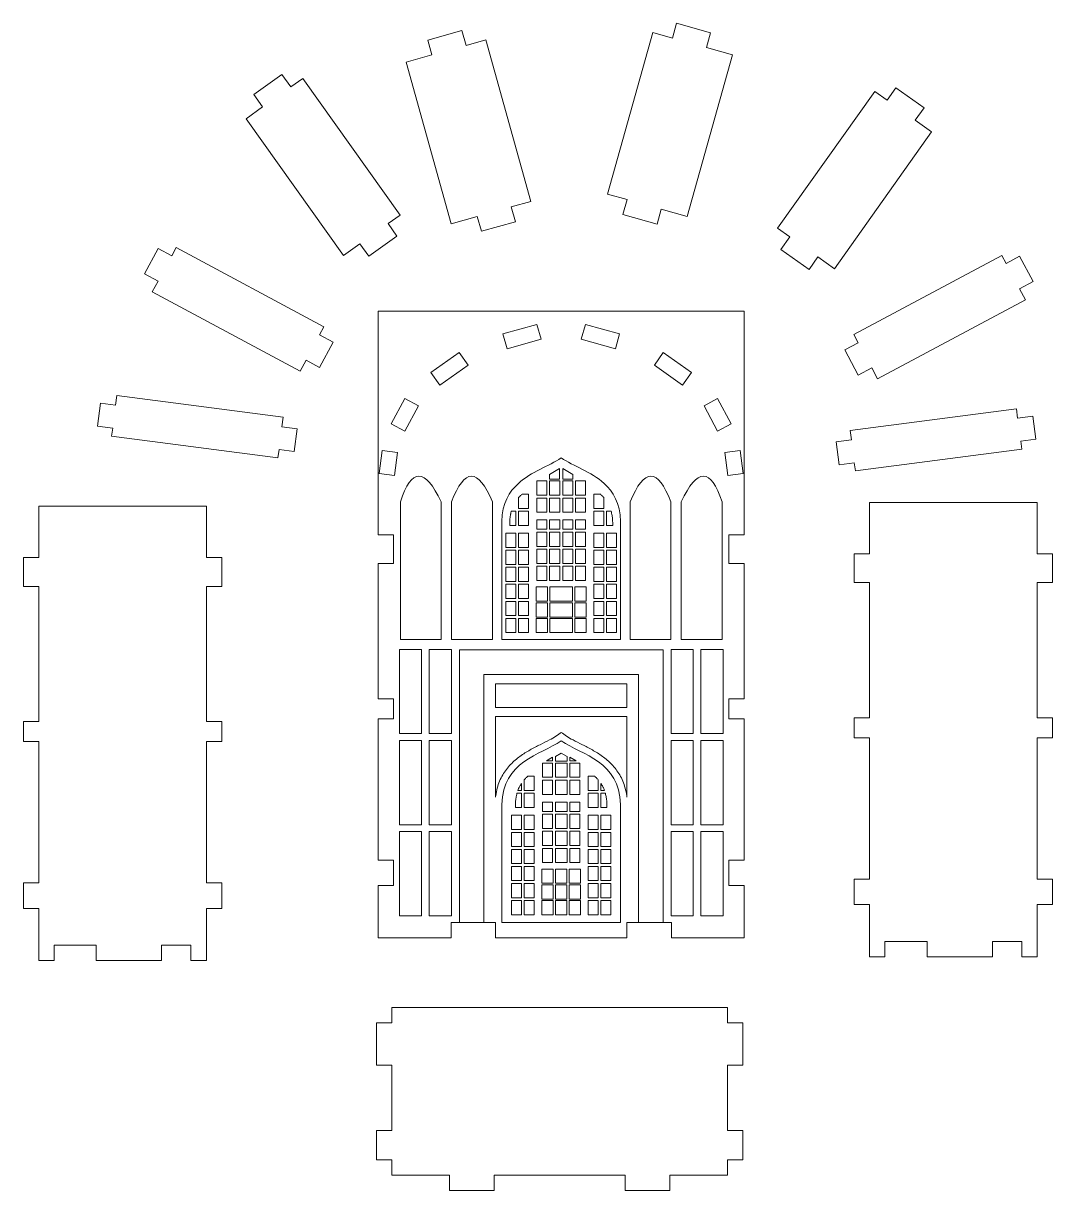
# Model space of a CAD drawing. Header units: millimetres. Extents: x -566 to 8079, y -1523 to 3979.
# Drawn here: x 2536.5 to 2737.7, y 1462.3 to 1690.6 of the extents above; entities that cross this region are included whole.
import ezdxf
from ezdxf.lldxf.tags import DXFTag

# ---------------------------------------------------------------- set-up
doc = ezdxf.new("R2010")
doc.units = ezdxf.units.MM
tags = doc.linetypes.add('CENTER', pattern=[10.16, 6.35, -1.27, 1.27, -1.27]).pattern_tags.tags
tags[10:11] = [DXFTag(74, 4), DXFTag(75, 0), DXFTag(340, '0'), DXFTag(46, 1.0), DXFTag(50, 0.0), DXFTag(44, 0.0), DXFTag(45, 0.0)]
tags[8:9] = [DXFTag(74, 4), DXFTag(75, 0), DXFTag(340, '0'), DXFTag(46, 1.0), DXFTag(50, 0.0), DXFTag(44, 0.0), DXFTag(45, 0.0)]
tags[6:7] = [DXFTag(74, 4), DXFTag(75, 0), DXFTag(340, '0'), DXFTag(46, 1.0), DXFTag(50, 0.0), DXFTag(44, 0.0), DXFTag(45, 0.0)]
tags[4:5] = [DXFTag(74, 4), DXFTag(75, 0), DXFTag(340, '0'), DXFTag(46, 1.0), DXFTag(50, 0.0), DXFTag(44, 0.0), DXFTag(45, 0.0)]

# ---------------------------------------------------------------- blocks, each defined once
blk = doc.blocks.new('DWG5')
at = {"color": 7, "linetype": 'Continuous', "lineweight": 15}
for p, q in [((1093.71, 392.16), (1094.52, 395.05)), ((1094.52, 395.05), (1101.19, 393.18)), ((1045.88, 391.76), (1052.56, 393.63)), ((1053.37, 390.74), (1052.56, 393.63)), ((1081.03, 361.64), (1089.87, 393.23)), ((1093.71, 392.16), (1089.87, 393.23)), ((1100.38, 390.29), (1101.19, 393.18)), ((1046.69, 388.87), (1045.88, 391.76)), ((1057.2, 391.81), (1053.37, 390.74)), ((1066.05, 360.22), (1057.2, 391.81)), ((1105.45, 388.87), (1100.38, 390.29)), ((1046.69, 388.87), (1041.62, 387.45)), ((1096.61, 357.28), (1105.45, 388.87)), ((1050.47, 355.86), (1041.62, 387.45)), ((1011.83, 381.13), (1017.35, 385.05)), ((1019.09, 382.61), (1017.35, 385.05)), ((1021.46, 384.29), (1019.09, 382.61)), ((1040.48, 357.57), (1021.46, 384.29)), ((1114.29, 354.97), (1133.31, 381.7)), ((1135.68, 380.01), (1133.31, 381.7)), ((1135.68, 380.01), (1137.42, 382.45)), ((1137.42, 382.45), (1142.93, 378.53)), ((1013.57, 378.69), (1011.83, 381.13)), ((1013.57, 378.69), (1010.35, 376.39)), ((1141.19, 376.09), (1142.93, 378.53)), ((1029.37, 349.67), (1010.35, 376.39)), ((1144.41, 373.8), (1141.19, 376.09)), ((1125.39, 347.07), (1144.41, 373.8)), ((1084.86, 360.57), (1081.03, 361.64)), ((1066.05, 360.22), (1062.21, 359.15)), ((1062.21, 359.15), (1063.02, 356.26)), ((1084.86, 360.57), (1084.05, 357.68)), ((1091.53, 358.7), (1090.72, 355.81)), ((1096.61, 357.28), (1091.53, 358.7)), ((1040.48, 357.57), (1038.1, 355.88)), ((1055.54, 357.28), (1050.47, 355.86)), ((1055.54, 357.28), (1056.35, 354.39)), ((1063.02, 356.26), (1056.35, 354.39)), ((1090.72, 355.81), (1084.05, 357.68)), ((1038.1, 355.88), (1039.84, 353.43)), ((1116.66, 353.28), (1114.29, 354.97)), ((1032.59, 351.96), (1029.37, 349.67)), ((1032.59, 351.96), (1034.33, 349.51)), ((1039.84, 353.43), (1034.33, 349.51)), ((1116.66, 353.28), (1114.92, 350.84)), ((990.5, 346.08), (993.15, 351.02)), ((995.79, 349.61), (993.15, 351.02)), ((996.64, 351.19), (995.79, 349.61)), ((1025.57, 335.72), (996.64, 351.19)), ((1120.43, 346.91), (1114.92, 350.84)), ((1122.17, 349.36), (1120.43, 346.91)), ((1125.39, 347.07), (1122.17, 349.36)), ((1129.19, 334.19), (1158.12, 349.66)), ((1158.97, 348.07), (1158.12, 349.66)), ((1158.97, 348.07), (1161.62, 349.49)), ((1161.62, 349.49), (1164.26, 344.54)), ((993.15, 344.66), (990.5, 346.08)), ((993.15, 344.66), (992, 342.52)), ((1020.93, 327.05), (992, 342.52)), ((1161.62, 343.12), (1164.26, 344.54)), ((1162.76, 340.99), (1161.62, 343.12)), ((1133.83, 325.52), (1162.76, 340.99)), ((1036.16, 338.77), (1036.16, 295.06)), ((1107.77, 338.77), (1036.16, 338.77)), ((1107.77, 295.06), (1107.77, 338.77)), ((1025.57, 335.72), (1024.72, 334.14)), ((1060.56, 334.31), (1067.23, 336.18)), ((1067.23, 336.18), (1068.04, 333.29)), ((1075.89, 333.29), (1076.7, 336.18)), ((1076.7, 336.18), (1083.37, 334.31)), ((1024.72, 334.14), (1027.37, 332.72)), ((1061.37, 331.42), (1060.56, 334.31)), ((1068.04, 333.29), (1061.37, 331.42)), ((1082.56, 331.42), (1075.89, 333.29)), ((1083.37, 334.31), (1082.56, 331.42)), ((1130.04, 332.6), (1129.19, 334.19)), ((1027.37, 332.72), (1024.72, 327.78)), ((1130.04, 332.6), (1127.4, 331.19)), ((1130.04, 326.24), (1127.4, 331.19)), ((1022.08, 329.19), (1020.93, 327.05)), ((1022.08, 329.19), (1024.72, 327.78)), ((1046.5, 326.76), (1052.01, 330.68)), ((1052.01, 330.68), (1053.75, 328.24)), ((1090.18, 328.24), (1091.92, 330.68)), ((1091.92, 330.68), (1097.43, 326.76)), ((1048.24, 324.31), (1046.5, 326.76)), ((1053.75, 328.24), (1048.24, 324.31)), ((1095.69, 324.31), (1090.18, 328.24)), ((1097.43, 326.76), (1095.69, 324.31)), ((1132.69, 327.66), (1130.04, 326.24)), ((1133.83, 325.52), (1132.69, 327.66)), ((985.07, 322.26), (984.83, 320.41)), ((1017.6, 318.02), (985.07, 322.26)), ((981.27, 316.31), (981.86, 320.8)), ((984.83, 320.41), (981.86, 320.8)), ((1038.74, 316.74), (1041.39, 321.69)), ((1041.39, 321.69), (1044.03, 320.27)), ((1044.03, 320.27), (1041.39, 315.33)), ((1099.9, 320.27), (1102.54, 321.69)), ((1102.54, 315.33), (1099.9, 320.27)), ((1102.54, 321.69), (1105.19, 316.74)), ((1128.46, 315.43), (1160.99, 319.67)), ((1161.23, 317.82), (1160.99, 319.67)), ((1017.6, 318.02), (1017.36, 316.18)), ((1161.23, 317.82), (1164.21, 318.21)), ((1164.21, 318.21), (1164.79, 313.72)), ((984.25, 315.92), (981.27, 316.31)), ((984.25, 315.92), (984.04, 314.36)), ((1017.36, 316.18), (1020.33, 315.79)), ((1020.33, 315.79), (1019.75, 311.3)), ((1041.39, 315.33), (1038.74, 316.74)), ((1105.19, 316.74), (1102.54, 315.33)), ((1128.71, 313.59), (1128.46, 315.43)), ((1016.57, 310.12), (984.04, 314.36)), ((1128.71, 313.59), (1125.73, 313.2)), ((1126.31, 308.71), (1125.73, 313.2)), ((1161.82, 313.33), (1164.79, 313.72)), ((1162.02, 311.77), (1161.82, 313.33)), ((1016.78, 311.69), (1016.57, 310.12)), ((1016.78, 311.69), (1019.75, 311.3)), ((1036.39, 307.05), (1036.97, 311.54)), ((1036.97, 311.54), (1039.95, 311.15)), ((1039.95, 311.15), (1039.36, 306.66)), ((1103.98, 311.15), (1106.96, 311.54)), ((1104.57, 306.66), (1103.98, 311.15)), ((1106.96, 311.54), (1107.54, 307.05)), ((1129.49, 307.53), (1162.02, 311.77)), ((1129.29, 309.1), (1126.31, 308.71)), ((1129.49, 307.53), (1129.29, 309.1)), ((1039.36, 306.66), (1036.39, 307.05)), ((1071.66, 307.99), (1069.7, 306.86)), ((1069.7, 306.86), (1069.7, 305.93)), ((1069.7, 305.93), (1071.66, 305.93)), ((1071.66, 305.93), (1071.66, 307.99)), ((1072.27, 307.99), (1072.27, 305.93)), ((1074.23, 306.86), (1072.27, 307.99)), ((1072.27, 305.93), (1074.23, 305.93)), ((1074.23, 305.93), (1074.23, 306.86)), ((1107.54, 307.05), (1104.57, 306.66)), ((1067.2, 305.57), (1067.2, 302.78)), ((1069.16, 305.57), (1067.2, 305.57)), ((1069.16, 302.78), (1069.16, 305.57)), ((1069.7, 305.57), (1069.7, 302.78)), ((1071.67, 305.57), (1069.7, 305.57)), ((1071.67, 302.78), (1071.67, 305.57)), ((1074.23, 305.57), (1072.27, 305.57)), ((1072.27, 305.57), (1072.27, 302.78)), ((1074.23, 302.78), (1074.23, 305.57)), ((1076.73, 305.57), (1074.77, 305.57)), ((1074.77, 305.57), (1074.77, 302.78)), ((1076.73, 302.78), (1076.73, 305.57)), ((1040.51, 301.46), (1040.51, 274.6)), ((1048.5, 274.6), (1048.5, 301.46)), ((1050.51, 301.46), (1050.51, 274.6)), ((1058.5, 274.6), (1058.5, 301.46)), ((1063.62, 302.31), (1063.62, 300.2)), ((1065.59, 302.99), (1064.3, 302.99)), ((1065.59, 300.2), (1065.59, 302.99)), ((1067.2, 302.78), (1069.16, 302.78)), ((1067.2, 302.23), (1067.2, 299.45)), ((1069.16, 302.23), (1067.2, 302.23)), ((1069.16, 299.45), (1069.16, 302.23)), ((1069.7, 302.78), (1071.67, 302.78)), ((1069.7, 302.23), (1069.7, 299.45)), ((1071.67, 302.23), (1069.7, 302.23)), ((1071.67, 299.45), (1071.67, 302.23)), ((1072.27, 302.78), (1074.23, 302.78)), ((1072.27, 302.23), (1072.27, 299.45)), ((1074.23, 302.23), (1072.27, 302.23)), ((1074.23, 299.45), (1074.23, 302.23)), ((1074.77, 302.78), (1076.73, 302.78)), ((1074.77, 302.23), (1074.77, 299.45)), ((1076.73, 302.23), (1074.77, 302.23)), ((1076.73, 299.45), (1076.73, 302.23)), ((1078.34, 302.99), (1078.34, 300.2)), ((1079.63, 302.99), (1078.34, 302.99)), ((1080.31, 300.2), (1080.31, 302.31)), ((1085.43, 301.46), (1085.43, 274.6)), ((1093.42, 274.6), (1093.42, 301.46)), ((1095.43, 301.46), (1095.43, 274.6)), ((1103.42, 274.6), (1103.42, 301.46)), ((1132.27, 291.35), (1132.27, 301.39)), ((1132.27, 301.39), (1165.07, 301.39)), ((1165.07, 301.39), (1165.07, 291.35)), ((1002.58, 300.63), (969.78, 300.63)), ((969.78, 300.63), (969.78, 290.6)), ((1002.58, 290.6), (1002.58, 300.63)), ((1063.08, 299.65), (1062.2, 299.65)), ((1063.08, 296.87), (1063.08, 299.65)), ((1063.62, 300.2), (1065.59, 300.2)), ((1065.59, 299.65), (1063.62, 299.65)), ((1063.62, 299.65), (1063.62, 296.87)), ((1065.59, 296.87), (1065.59, 299.65)), ((1067.2, 299.45), (1069.16, 299.45)), ((1069.7, 299.45), (1071.67, 299.45)), ((1072.27, 299.45), (1074.23, 299.45)), ((1074.77, 299.45), (1076.73, 299.45)), ((1078.34, 300.2), (1080.31, 300.2)), ((1080.31, 299.65), (1078.34, 299.65)), ((1078.34, 299.65), (1078.34, 296.87)), ((1080.31, 296.87), (1080.31, 299.65)), ((1080.85, 299.65), (1080.85, 296.87)), ((1081.73, 299.65), (1080.85, 299.65)), ((1060.35, 297.67), (1060.35, 274.6)), ((1061.89, 296.87), (1063.08, 296.87)), ((1063.62, 296.87), (1065.59, 296.87)), ((1069.16, 297.94), (1067.2, 297.94)), ((1067.2, 297.94), (1067.2, 296.12)), ((1069.16, 296.12), (1069.16, 297.94)), ((1069.7, 297.94), (1069.7, 296.12)), ((1071.67, 297.94), (1069.7, 297.94)), ((1071.67, 296.12), (1071.67, 297.94)), ((1072.27, 297.94), (1072.27, 296.12)), ((1074.23, 297.94), (1072.27, 297.94)), ((1074.23, 296.12), (1074.23, 297.94)), ((1074.77, 297.94), (1074.77, 296.12)), ((1076.73, 297.94), (1074.77, 297.94)), ((1076.73, 296.12), (1076.73, 297.94)), ((1078.34, 296.87), (1080.31, 296.87)), ((1080.85, 296.87), (1082.04, 296.87)), ((1083.58, 274.6), (1083.58, 297.67)), ((1036.16, 295.06), (1039.16, 295.06)), ((1039.16, 295.06), (1039.16, 289.42)), ((1063.08, 295.36), (1061.12, 295.36)), ((1061.12, 295.36), (1061.12, 292.58)), ((1063.08, 292.58), (1063.08, 295.36)), ((1065.59, 295.36), (1063.62, 295.36)), ((1063.62, 295.36), (1063.62, 292.58)), ((1065.59, 292.58), (1065.59, 295.36)), ((1067.2, 296.12), (1069.16, 296.12)), ((1067.2, 295.57), (1067.2, 292.78)), ((1069.16, 295.57), (1067.2, 295.57)), ((1069.16, 292.78), (1069.16, 295.57)), ((1069.7, 296.12), (1071.67, 296.12)), ((1069.7, 295.57), (1069.7, 292.78)), ((1071.67, 295.57), (1069.7, 295.57)), ((1071.67, 292.78), (1071.67, 295.57)), ((1072.27, 296.12), (1074.23, 296.12)), ((1072.27, 295.57), (1072.27, 292.78)), ((1074.23, 295.57), (1072.27, 295.57)), ((1074.23, 292.78), (1074.23, 295.57)), ((1074.77, 296.12), (1076.73, 296.12)), ((1074.77, 295.57), (1074.77, 292.78)), ((1076.73, 295.57), (1074.77, 295.57)), ((1076.73, 292.78), (1076.73, 295.57)), ((1080.31, 295.36), (1078.34, 295.36)), ((1078.34, 295.36), (1078.34, 292.58)), ((1080.31, 292.58), (1080.31, 295.36)), ((1080.85, 295.36), (1080.85, 292.58)), ((1082.81, 295.36), (1080.85, 295.36)), ((1082.81, 292.58), (1082.81, 295.36)), ((1104.77, 295.06), (1107.77, 295.06)), ((1104.77, 289.42), (1104.77, 295.06)), ((1061.12, 292.58), (1063.08, 292.58)), ((1063.62, 292.58), (1065.59, 292.58)), ((1067.2, 292.78), (1069.16, 292.78)), ((1067.2, 292.23), (1067.2, 289.45)), ((1069.16, 292.23), (1067.2, 292.23)), ((1069.16, 289.45), (1069.16, 292.23)), ((1069.7, 292.78), (1071.67, 292.78)), ((1069.7, 292.23), (1069.7, 289.45)), ((1071.67, 292.23), (1069.7, 292.23)), ((1071.67, 289.45), (1071.67, 292.23)), ((1072.27, 292.78), (1074.23, 292.78)), ((1074.23, 292.23), (1072.27, 292.23)), ((1072.27, 292.23), (1072.27, 289.45)), ((1074.23, 289.45), (1074.23, 292.23)), ((1074.77, 292.78), (1076.73, 292.78)), ((1074.77, 292.23), (1074.77, 289.45)), ((1076.73, 292.23), (1074.77, 292.23)), ((1076.73, 289.45), (1076.73, 292.23)), ((1078.34, 292.58), (1080.31, 292.58)), ((1080.85, 292.58), (1082.81, 292.58)), ((966.78, 284.96), (966.78, 290.6)), ((969.78, 290.6), (966.78, 290.6)), ((1002.58, 290.6), (1005.58, 290.6)), ((1005.58, 290.6), (1005.58, 284.96)), ((1063.08, 292.03), (1061.12, 292.03)), ((1061.12, 292.03), (1061.12, 289.25)), ((1063.08, 289.25), (1063.08, 292.03)), ((1065.59, 292.03), (1063.62, 292.03)), ((1063.62, 292.03), (1063.62, 289.25)), ((1065.59, 289.25), (1065.59, 292.03)), ((1078.34, 292.03), (1078.34, 289.25)), ((1080.31, 292.03), (1078.34, 292.03)), ((1080.31, 289.25), (1080.31, 292.03)), ((1082.81, 292.03), (1080.85, 292.03)), ((1080.85, 292.03), (1080.85, 289.25)), ((1082.81, 289.25), (1082.81, 292.03)), ((1129.27, 285.71), (1129.27, 291.35)), ((1132.27, 291.35), (1129.27, 291.35)), ((1165.07, 291.35), (1168.07, 291.35)), ((1168.07, 291.35), (1168.07, 285.71)), ((1036.16, 289.42), (1036.16, 262.98)), ((1039.16, 289.42), (1036.16, 289.42)), ((1061.12, 289.25), (1063.08, 289.25)), ((1063.08, 288.7), (1061.12, 288.7)), ((1061.12, 288.7), (1061.12, 285.91)), ((1063.08, 285.91), (1063.08, 288.7)), ((1063.62, 289.25), (1065.59, 289.25)), ((1063.62, 288.7), (1063.62, 285.91)), ((1065.59, 288.7), (1063.62, 288.7)), ((1065.59, 285.91), (1065.59, 288.7)), ((1067.2, 289.45), (1069.16, 289.45)), ((1069.16, 288.9), (1067.2, 288.9)), ((1067.2, 288.9), (1067.2, 286.12)), ((1069.16, 286.12), (1069.16, 288.9)), ((1069.7, 289.45), (1071.67, 289.45)), ((1069.7, 288.9), (1069.7, 286.12)), ((1071.67, 288.9), (1069.7, 288.9)), ((1071.67, 286.12), (1071.67, 288.9)), ((1072.27, 289.45), (1074.23, 289.45)), ((1072.27, 288.9), (1072.27, 286.12)), ((1074.23, 288.9), (1072.27, 288.9)), ((1074.23, 286.12), (1074.23, 288.9)), ((1074.77, 289.45), (1076.73, 289.45)), ((1074.77, 288.9), (1074.77, 286.12)), ((1076.73, 288.9), (1074.77, 288.9)), ((1076.73, 286.12), (1076.73, 288.9)), ((1078.34, 289.25), (1080.31, 289.25)), ((1080.31, 288.7), (1078.34, 288.7)), ((1078.34, 288.7), (1078.34, 285.91)), ((1080.31, 285.91), (1080.31, 288.7)), ((1080.85, 289.25), (1082.81, 289.25)), ((1080.85, 288.7), (1080.85, 285.91)), ((1082.81, 288.7), (1080.85, 288.7)), ((1082.81, 285.91), (1082.81, 288.7)), ((1107.77, 289.42), (1104.77, 289.42)), ((1107.77, 262.98), (1107.77, 289.42)), ((1061.12, 285.91), (1063.08, 285.91)), ((1063.08, 285.36), (1061.12, 285.36)), ((1061.12, 285.36), (1061.12, 282.58)), ((1063.08, 282.58), (1063.08, 285.36)), ((1063.62, 285.91), (1065.59, 285.91)), ((1063.62, 285.36), (1063.62, 282.58)), ((1065.59, 285.36), (1063.62, 285.36)), ((1065.59, 282.58), (1065.59, 285.36)), ((1067.2, 286.12), (1069.16, 286.12)), ((1069.7, 286.12), (1071.67, 286.12)), ((1072.27, 286.12), (1074.23, 286.12)), ((1074.77, 286.12), (1076.73, 286.12)), ((1078.34, 285.91), (1080.31, 285.91)), ((1078.34, 285.36), (1078.34, 282.58)), ((1080.31, 285.36), (1078.34, 285.36)), ((1080.31, 282.58), (1080.31, 285.36)), ((1080.85, 285.91), (1082.81, 285.91)), ((1080.85, 285.36), (1080.85, 282.58)), ((1082.81, 285.36), (1080.85, 285.36)), ((1082.81, 282.58), (1082.81, 285.36)), ((1132.27, 285.71), (1129.27, 285.71)), ((1132.27, 259.27), (1132.27, 285.71)), ((1165.07, 285.71), (1165.07, 259.27)), ((1165.07, 285.71), (1168.07, 285.71)), ((969.78, 284.96), (966.78, 284.96)), ((969.78, 284.96), (969.78, 258.52)), ((1002.58, 284.96), (1005.58, 284.96)), ((1002.58, 258.52), (1002.58, 284.96)), ((1069.29, 284.84), (1067.07, 284.84)), ((1067.07, 284.84), (1067.07, 282.06)), ((1069.29, 282.06), (1069.29, 284.84)), ((1069.76, 284.84), (1069.76, 282.06)), ((1074.17, 284.84), (1069.76, 284.84)), ((1074.17, 282.06), (1074.17, 284.84)), ((1076.86, 284.84), (1074.64, 284.84)), ((1074.64, 284.84), (1074.64, 282.06)), ((1076.86, 282.06), (1076.86, 284.84)), ((1061.12, 282.58), (1063.08, 282.58)), ((1061.12, 282.03), (1061.12, 279.25)), ((1063.08, 282.03), (1061.12, 282.03)), ((1063.08, 279.25), (1063.08, 282.03)), ((1063.62, 282.58), (1065.59, 282.58)), ((1065.59, 282.03), (1063.62, 282.03)), ((1063.62, 282.03), (1063.62, 279.25)), ((1065.59, 279.25), (1065.59, 282.03)), ((1067.07, 282.06), (1069.29, 282.06)), ((1067.07, 281.75), (1067.07, 278.96)), ((1069.29, 281.75), (1067.07, 281.75)), ((1069.29, 278.96), (1069.29, 281.75)), ((1069.76, 282.06), (1074.17, 282.06)), ((1069.76, 281.75), (1069.76, 278.96)), ((1074.17, 281.75), (1069.76, 281.75)), ((1074.17, 278.96), (1074.17, 281.75)), ((1074.64, 282.06), (1076.86, 282.06)), ((1076.86, 281.75), (1074.64, 281.75)), ((1074.64, 281.75), (1074.64, 278.96)), ((1076.86, 278.96), (1076.86, 281.75)), ((1078.34, 282.58), (1080.31, 282.58)), ((1080.31, 282.03), (1078.34, 282.03)), ((1078.34, 282.03), (1078.34, 279.25)), ((1080.31, 279.25), (1080.31, 282.03)), ((1080.85, 282.58), (1082.81, 282.58)), ((1080.85, 282.03), (1080.85, 279.25)), ((1082.81, 282.03), (1080.85, 282.03)), ((1082.81, 279.25), (1082.81, 282.03)), ((1061.12, 279.25), (1063.08, 279.25)), ((1061.12, 278.7), (1061.12, 275.91)), ((1063.08, 278.7), (1061.12, 278.7)), ((1063.08, 275.91), (1063.08, 278.7)), ((1063.62, 279.25), (1065.59, 279.25)), ((1063.62, 278.7), (1063.62, 275.91)), ((1065.59, 278.7), (1063.62, 278.7)), ((1065.59, 275.91), (1065.59, 278.7)), ((1067.07, 278.96), (1069.29, 278.96)), ((1067.07, 278.7), (1067.07, 275.91)), ((1069.29, 278.7), (1067.07, 278.7)), ((1069.29, 275.91), (1069.29, 278.7)), ((1069.76, 278.96), (1074.17, 278.96)), ((1069.76, 278.7), (1069.76, 275.91)), ((1074.17, 278.7), (1069.76, 278.7)), ((1074.17, 275.91), (1074.17, 278.7)), ((1074.64, 278.96), (1076.86, 278.96)), ((1076.86, 278.7), (1074.64, 278.7)), ((1074.64, 278.7), (1074.64, 275.91)), ((1076.86, 275.91), (1076.86, 278.7)), ((1078.34, 279.25), (1080.31, 279.25)), ((1078.34, 278.7), (1078.34, 275.91)), ((1080.31, 278.7), (1078.34, 278.7)), ((1080.31, 275.91), (1080.31, 278.7)), ((1080.85, 279.25), (1082.81, 279.25)), ((1082.81, 278.7), (1080.85, 278.7)), ((1080.85, 278.7), (1080.85, 275.91)), ((1082.81, 275.91), (1082.81, 278.7)), ((1040.51, 274.6), (1048.5, 274.6)), ((1050.51, 274.6), (1058.5, 274.6)), ((1060.35, 274.6), (1083.58, 274.6)), ((1061.12, 275.91), (1063.08, 275.91)), ((1063.62, 275.91), (1065.59, 275.91)), ((1067.07, 275.91), (1069.29, 275.91)), ((1069.76, 275.91), (1074.17, 275.91)), ((1074.64, 275.91), (1076.86, 275.91)), ((1078.34, 275.91), (1080.31, 275.91)), ((1080.85, 275.91), (1082.81, 275.91)), ((1085.43, 274.6), (1093.42, 274.6)), ((1095.43, 274.6), (1103.42, 274.6)), ((1044.66, 272.61), (1040.31, 272.61)), ((1040.31, 272.61), (1040.31, 256.17)), ((1044.66, 256.17), (1044.66, 272.61)), ((1050.49, 272.61), (1046.14, 272.61)), ((1046.14, 272.61), (1046.14, 256.17)), ((1050.49, 256.17), (1050.49, 272.61)), ((1091.88, 272.56), (1052.05, 272.56)), ((1052.05, 272.56), (1052.05, 219.27)), ((1091.88, 219.27), (1091.88, 272.56)), ((1093.44, 272.61), (1093.44, 256.17)), ((1097.79, 272.61), (1093.44, 272.61)), ((1097.79, 256.17), (1097.79, 272.61)), ((1099.27, 272.61), (1099.27, 256.17)), ((1103.62, 272.61), (1099.27, 272.61)), ((1103.62, 256.17), (1103.62, 272.61)), ((1056.85, 219.27), (1056.85, 267.76)), ((1056.85, 267.76), (1087.08, 267.76)), ((1087.08, 267.76), (1087.08, 219.27)), ((1084.81, 265.89), (1059.12, 265.89)), ((1059.12, 265.89), (1059.12, 261.26)), ((1084.81, 261.26), (1084.81, 265.89)), ((1036.16, 262.98), (1039.16, 262.98)), ((1039.16, 262.98), (1039.16, 259.09)), ((1104.77, 262.98), (1107.77, 262.98)), ((1104.77, 259.09), (1104.77, 262.98)), ((1059.12, 261.26), (1084.81, 261.26)), ((966.78, 254.63), (966.78, 258.52)), ((969.78, 258.52), (966.78, 258.52)), ((1002.58, 258.52), (1005.58, 258.52)), ((1005.58, 258.52), (1005.58, 254.63)), ((1036.16, 259.09), (1036.16, 231.44)), ((1039.16, 259.09), (1036.16, 259.09)), ((1084.81, 259.5), (1059.12, 259.5)), ((1059.12, 259.5), (1059.12, 243.77)), ((1084.81, 243.77), (1084.81, 259.5)), ((1107.77, 259.09), (1104.77, 259.09)), ((1107.77, 231.44), (1107.77, 259.09)), ((1129.27, 255.38), (1129.27, 259.27)), ((1132.27, 259.27), (1129.27, 259.27)), ((1165.07, 259.27), (1168.07, 259.27)), ((1168.07, 259.27), (1168.07, 255.38)), ((1040.31, 256.17), (1044.66, 256.17)), ((1046.14, 256.17), (1050.49, 256.17)), ((1093.44, 256.17), (1097.79, 256.17)), ((1099.27, 256.17), (1103.62, 256.17)), ((969.78, 254.63), (966.78, 254.63)), ((969.78, 254.63), (969.78, 226.98)), ((1002.58, 254.63), (1005.58, 254.63)), ((1002.58, 226.98), (1002.58, 254.63)), ((1044.66, 254.81), (1040.31, 254.81)), ((1040.31, 254.81), (1040.31, 238.37)), ((1044.66, 238.37), (1044.66, 254.81)), ((1050.49, 254.81), (1046.14, 254.81)), ((1046.14, 254.81), (1046.14, 238.37)), ((1050.49, 238.37), (1050.49, 254.81)), ((1093.44, 254.81), (1093.44, 238.37)), ((1097.79, 254.81), (1093.44, 254.81)), ((1097.79, 238.37), (1097.79, 254.81)), ((1099.27, 254.81), (1099.27, 238.37)), ((1103.62, 254.81), (1099.27, 254.81)), ((1103.62, 238.37), (1103.62, 254.81)), ((1132.27, 255.38), (1129.27, 255.38)), ((1132.27, 227.73), (1132.27, 255.38)), ((1165.07, 255.38), (1165.07, 227.73)), ((1165.07, 255.38), (1168.07, 255.38)), ((1070.28, 251.54), (1069.07, 250.84)), ((1070.28, 250.84), (1070.28, 251.54)), ((1071.97, 252.37), (1070.82, 251.71)), ((1070.82, 251.71), (1070.82, 250.77)), ((1073.11, 251.71), (1071.97, 252.37)), ((1073.11, 250.77), (1073.11, 251.71)), ((1074.86, 250.84), (1073.65, 251.54)), ((1073.65, 251.54), (1073.65, 250.84)), ((1070.28, 250.41), (1068.32, 250.41)), ((1068.32, 250.41), (1068.32, 247.63)), ((1069.07, 250.84), (1070.28, 250.84)), ((1070.28, 247.63), (1070.28, 250.41)), ((1070.82, 250.77), (1073.11, 250.77)), ((1070.82, 250.41), (1070.82, 247.63)), ((1073.11, 250.41), (1070.82, 250.41)), ((1073.11, 247.63), (1073.11, 250.41)), ((1073.65, 250.84), (1074.86, 250.84)), ((1073.65, 250.41), (1073.65, 247.63)), ((1075.61, 250.41), (1073.65, 250.41)), ((1075.61, 247.63), (1075.61, 250.41)), ((1064.74, 247.15), (1064.74, 245.05)), ((1066.71, 247.83), (1065.43, 247.83)), ((1066.71, 245.05), (1066.71, 247.83)), ((1068.32, 247.63), (1070.28, 247.63)), ((1070.28, 247.08), (1068.32, 247.08)), ((1068.32, 247.08), (1068.32, 244.29)), ((1070.28, 244.29), (1070.28, 247.08)), ((1070.82, 247.63), (1073.11, 247.63)), ((1073.11, 247.08), (1070.82, 247.08)), ((1070.82, 247.08), (1070.82, 244.29)), ((1073.11, 244.29), (1073.11, 247.08)), ((1073.65, 247.63), (1075.61, 247.63)), ((1075.61, 247.08), (1073.65, 247.08)), ((1073.65, 247.08), (1073.65, 244.29)), ((1075.61, 244.29), (1075.61, 247.08)), ((1077.22, 247.83), (1077.22, 245.05)), ((1078.51, 247.83), (1077.22, 247.83)), ((1079.19, 245.05), (1079.19, 247.15)), ((1064.2, 244.5), (1063.32, 244.5)), ((1063.5, 245.05), (1064.2, 245.05)), ((1064.2, 245.05), (1064.2, 246.45)), ((1064.2, 241.72), (1064.2, 244.5)), ((1064.74, 245.05), (1066.71, 245.05)), ((1064.74, 244.5), (1064.74, 241.72)), ((1066.71, 244.5), (1064.74, 244.5)), ((1066.71, 241.72), (1066.71, 244.5)), ((1068.32, 244.29), (1070.28, 244.29)), ((1070.82, 244.29), (1073.11, 244.29)), ((1073.65, 244.29), (1075.61, 244.29)), ((1077.22, 245.05), (1079.19, 245.05)), ((1077.22, 244.5), (1077.22, 241.72)), ((1079.19, 244.5), (1077.22, 244.5)), ((1079.19, 241.72), (1079.19, 244.5)), ((1079.73, 246.45), (1079.73, 245.05)), ((1079.73, 245.05), (1080.43, 245.05)), ((1079.73, 244.5), (1079.73, 241.72)), ((1080.61, 244.5), (1079.73, 244.5)), ((1060.35, 242.33), (1060.35, 219.27)), ((1068.32, 242.78), (1068.32, 240.96)), ((1070.28, 242.78), (1068.32, 242.78)), ((1070.28, 240.96), (1070.28, 242.78)), ((1070.82, 242.78), (1070.82, 240.96)), ((1073.11, 242.78), (1070.82, 242.78)), ((1073.11, 240.96), (1073.11, 242.78)), ((1075.61, 242.78), (1073.65, 242.78)), ((1073.65, 242.78), (1073.65, 240.96)), ((1075.61, 240.96), (1075.61, 242.78)), ((1083.58, 219.27), (1083.58, 242.33)), ((1064.2, 240.21), (1062.24, 240.21)), ((1062.24, 240.21), (1062.24, 237.43)), ((1063.01, 241.72), (1064.2, 241.72)), ((1064.2, 237.43), (1064.2, 240.21)), ((1064.74, 241.72), (1066.71, 241.72)), ((1066.71, 240.21), (1064.74, 240.21)), ((1064.74, 240.21), (1064.74, 237.43)), ((1066.71, 237.43), (1066.71, 240.21)), ((1068.32, 240.96), (1070.28, 240.96)), ((1068.32, 240.41), (1068.32, 237.63)), ((1070.28, 240.41), (1068.32, 240.41)), ((1070.28, 237.63), (1070.28, 240.41)), ((1070.82, 240.96), (1073.11, 240.96)), ((1070.82, 240.41), (1070.82, 237.63)), ((1073.11, 240.41), (1070.82, 240.41)), ((1073.11, 237.63), (1073.11, 240.41)), ((1073.65, 240.96), (1075.61, 240.96)), ((1075.61, 240.41), (1073.65, 240.41)), ((1073.65, 240.41), (1073.65, 237.63)), ((1075.61, 237.63), (1075.61, 240.41)), ((1077.22, 241.72), (1079.19, 241.72)), ((1077.22, 240.21), (1077.22, 237.43)), ((1079.19, 240.21), (1077.22, 240.21)), ((1079.19, 237.43), (1079.19, 240.21)), ((1079.73, 241.72), (1080.92, 241.72)), ((1079.73, 240.21), (1079.73, 237.43)), ((1081.69, 240.21), (1079.73, 240.21)), ((1081.69, 237.43), (1081.69, 240.21)), ((1040.31, 238.37), (1044.66, 238.37)), ((1046.14, 238.37), (1050.49, 238.37)), ((1062.24, 237.43), (1064.2, 237.43)), ((1064.74, 237.43), (1066.71, 237.43)), ((1068.32, 237.63), (1070.28, 237.63)), ((1070.82, 237.63), (1073.11, 237.63)), ((1073.65, 237.63), (1075.61, 237.63)), ((1077.22, 237.43), (1079.19, 237.43)), ((1079.73, 237.43), (1081.69, 237.43)), ((1093.44, 238.37), (1097.79, 238.37)), ((1099.27, 238.37), (1103.62, 238.37)), ((1044.66, 237.01), (1040.31, 237.01)), ((1040.31, 237.01), (1040.31, 220.57)), ((1044.66, 220.57), (1044.66, 237.01)), ((1050.49, 237.01), (1046.14, 237.01)), ((1046.14, 237.01), (1046.14, 220.57)), ((1050.49, 220.57), (1050.49, 237.01)), ((1062.24, 236.87), (1062.24, 234.09)), ((1064.2, 236.87), (1062.24, 236.87)), ((1064.2, 234.09), (1064.2, 236.87)), ((1066.71, 236.87), (1064.74, 236.87)), ((1064.74, 236.87), (1064.74, 234.09)), ((1066.71, 234.09), (1066.71, 236.87)), ((1068.32, 237.08), (1068.32, 234.29)), ((1070.28, 237.08), (1068.32, 237.08)), ((1070.28, 234.29), (1070.28, 237.08)), ((1070.82, 237.08), (1070.82, 234.29)), ((1073.11, 237.08), (1070.82, 237.08)), ((1073.11, 234.29), (1073.11, 237.08)), ((1075.61, 237.08), (1073.65, 237.08)), ((1073.65, 237.08), (1073.65, 234.29)), ((1075.61, 234.29), (1075.61, 237.08)), ((1077.22, 236.87), (1077.22, 234.09)), ((1079.19, 236.87), (1077.22, 236.87)), ((1079.19, 234.09), (1079.19, 236.87)), ((1081.69, 236.87), (1079.73, 236.87)), ((1079.73, 236.87), (1079.73, 234.09)), ((1081.69, 234.09), (1081.69, 236.87)), ((1093.44, 237.01), (1093.44, 220.57)), ((1097.79, 237.01), (1093.44, 237.01)), ((1097.79, 220.57), (1097.79, 237.01)), ((1099.27, 237.01), (1099.27, 220.57)), ((1103.62, 237.01), (1099.27, 237.01)), ((1103.62, 220.57), (1103.62, 237.01)), ((1062.24, 234.09), (1064.2, 234.09)), ((1064.2, 233.54), (1062.24, 233.54)), ((1062.24, 233.54), (1062.24, 230.76)), ((1064.2, 230.76), (1064.2, 233.54)), ((1064.74, 234.09), (1066.71, 234.09)), ((1066.71, 233.54), (1064.74, 233.54)), ((1064.74, 233.54), (1064.74, 230.76)), ((1066.71, 230.76), (1066.71, 233.54)), ((1068.32, 234.29), (1070.28, 234.29)), ((1070.28, 233.74), (1068.32, 233.74)), ((1068.32, 233.74), (1068.32, 230.96)), ((1070.28, 230.96), (1070.28, 233.74)), ((1070.82, 234.29), (1073.11, 234.29)), ((1073.11, 233.74), (1070.82, 233.74)), ((1070.82, 233.74), (1070.82, 230.96)), ((1073.11, 230.96), (1073.11, 233.74)), ((1073.65, 234.29), (1075.61, 234.29)), ((1075.61, 233.74), (1073.65, 233.74)), ((1073.65, 233.74), (1073.65, 230.96)), ((1075.61, 230.96), (1075.61, 233.74)), ((1077.22, 234.09), (1079.19, 234.09)), ((1079.19, 233.54), (1077.22, 233.54)), ((1077.22, 233.54), (1077.22, 230.76)), ((1079.19, 230.76), (1079.19, 233.54)), ((1079.73, 234.09), (1081.69, 234.09)), ((1081.69, 233.54), (1079.73, 233.54)), ((1079.73, 233.54), (1079.73, 230.76)), ((1081.69, 230.76), (1081.69, 233.54)), ((1036.16, 231.44), (1039.16, 231.44)), ((1039.16, 231.44), (1039.16, 226.48)), ((1062.24, 230.76), (1064.2, 230.76)), ((1064.74, 230.76), (1066.71, 230.76)), ((1068.32, 230.96), (1070.28, 230.96)), ((1070.82, 230.96), (1073.11, 230.96)), ((1073.65, 230.96), (1075.61, 230.96)), ((1077.22, 230.76), (1079.19, 230.76)), ((1079.73, 230.76), (1081.69, 230.76)), ((1104.77, 231.44), (1107.77, 231.44)), ((1104.77, 226.48), (1104.77, 231.44)), ((1064.2, 230.21), (1062.24, 230.21)), ((1062.24, 230.21), (1062.24, 227.43)), ((1064.2, 227.43), (1064.2, 230.21)), ((1066.71, 230.21), (1064.74, 230.21)), ((1064.74, 230.21), (1064.74, 227.43)), ((1066.71, 227.43), (1066.71, 230.21)), ((1068.19, 229.69), (1068.19, 226.91)), ((1070.42, 229.69), (1068.19, 229.69)), ((1070.42, 226.91), (1070.42, 229.69)), ((1070.88, 229.69), (1070.88, 226.91)), ((1073.05, 229.69), (1070.88, 229.69)), ((1073.05, 226.91), (1073.05, 229.69)), ((1073.52, 229.69), (1073.52, 226.91)), ((1075.74, 229.69), (1073.52, 229.69)), ((1075.74, 226.91), (1075.74, 229.69)), ((1077.22, 230.21), (1077.22, 227.43)), ((1079.19, 230.21), (1077.22, 230.21)), ((1079.19, 227.43), (1079.19, 230.21)), ((1081.69, 230.21), (1079.73, 230.21)), ((1079.73, 230.21), (1079.73, 227.43)), ((1081.69, 227.43), (1081.69, 230.21)), ((966.78, 222.01), (966.78, 226.98)), ((969.78, 226.98), (966.78, 226.98)), ((1002.58, 226.98), (1005.58, 226.98)), ((1005.58, 226.98), (1005.58, 222.01)), ((1036.16, 226.48), (1036.16, 216.27)), ((1039.16, 226.48), (1036.16, 226.48)), ((1062.24, 227.43), (1064.2, 227.43)), ((1062.24, 226.87), (1062.24, 224.09)), ((1064.2, 226.87), (1062.24, 226.87)), ((1064.2, 224.09), (1064.2, 226.87)), ((1064.74, 227.43), (1066.71, 227.43)), ((1064.74, 226.87), (1064.74, 224.09)), ((1066.71, 226.87), (1064.74, 226.87)), ((1066.71, 224.09), (1066.71, 226.87)), ((1068.19, 226.91), (1070.42, 226.91)), ((1070.42, 226.59), (1068.19, 226.59)), ((1068.19, 226.59), (1068.19, 223.81)), ((1070.42, 223.81), (1070.42, 226.59)), ((1070.88, 226.91), (1073.05, 226.91)), ((1073.05, 226.59), (1070.88, 226.59)), ((1070.88, 226.59), (1070.88, 223.81)), ((1073.05, 223.81), (1073.05, 226.59)), ((1073.52, 226.91), (1075.74, 226.91)), ((1073.52, 226.59), (1073.52, 223.81)), ((1075.74, 226.59), (1073.52, 226.59)), ((1075.74, 223.81), (1075.74, 226.59)), ((1077.22, 227.43), (1079.19, 227.43)), ((1077.22, 226.87), (1077.22, 224.09)), ((1079.19, 226.87), (1077.22, 226.87)), ((1079.19, 224.09), (1079.19, 226.87)), ((1079.73, 227.43), (1081.69, 227.43)), ((1079.73, 226.87), (1079.73, 224.09)), ((1081.69, 226.87), (1079.73, 226.87)), ((1081.69, 224.09), (1081.69, 226.87)), ((1107.77, 226.48), (1104.77, 226.48)), ((1107.77, 216.27), (1107.77, 226.48)), ((1129.27, 222.77), (1129.27, 227.73)), ((1132.27, 227.73), (1129.27, 227.73)), ((1165.07, 227.73), (1168.07, 227.73)), ((1168.07, 227.73), (1168.07, 222.77)), ((1062.24, 224.09), (1064.2, 224.09)), ((1064.74, 224.09), (1066.71, 224.09)), ((1068.19, 223.81), (1070.42, 223.81)), ((1070.88, 223.81), (1073.05, 223.81)), ((1073.52, 223.81), (1075.74, 223.81)), ((1077.22, 224.09), (1079.19, 224.09)), ((1079.73, 224.09), (1081.69, 224.09)), ((969.78, 222.01), (966.78, 222.01)), ((969.78, 222.01), (969.78, 211.8)), ((1002.58, 222.01), (1005.58, 222.01)), ((1002.58, 211.8), (1002.58, 222.01)), ((1062.24, 223.54), (1062.24, 220.76)), ((1064.2, 223.54), (1062.24, 223.54)), ((1064.2, 220.76), (1064.2, 223.54)), ((1066.71, 223.54), (1064.74, 223.54)), ((1064.74, 223.54), (1064.74, 220.76)), ((1066.71, 220.76), (1066.71, 223.54)), ((1068.19, 223.54), (1068.19, 220.76)), ((1070.42, 223.54), (1068.19, 223.54)), ((1070.42, 220.76), (1070.42, 223.54)), ((1073.05, 223.54), (1070.88, 223.54)), ((1070.88, 223.54), (1070.88, 220.76)), ((1073.05, 220.76), (1073.05, 223.54)), ((1075.74, 223.54), (1073.52, 223.54)), ((1073.52, 223.54), (1073.52, 220.76)), ((1075.74, 220.76), (1075.74, 223.54)), ((1077.22, 223.54), (1077.22, 220.76)), ((1079.19, 223.54), (1077.22, 223.54)), ((1079.19, 220.76), (1079.19, 223.54)), ((1079.73, 223.54), (1079.73, 220.76)), ((1081.69, 223.54), (1079.73, 223.54)), ((1081.69, 220.76), (1081.69, 223.54)), ((1132.27, 222.77), (1129.27, 222.77)), ((1132.27, 212.55), (1132.27, 222.77)), ((1165.07, 222.77), (1168.07, 222.77)), ((1165.07, 222.77), (1165.07, 212.55)), ((1040.31, 220.57), (1044.66, 220.57)), ((1046.14, 220.57), (1050.49, 220.57)), ((1050.42, 219.27), (1052.05, 219.27)), ((1050.42, 216.27), (1050.42, 219.27)), ((1052.05, 219.27), (1056.85, 219.27)), ((1056.85, 219.27), (1059.14, 219.27)), ((1059.14, 219.27), (1059.14, 216.27)), ((1060.35, 219.27), (1083.58, 219.27)), ((1062.24, 220.76), (1064.2, 220.76)), ((1064.74, 220.76), (1066.71, 220.76)), ((1068.19, 220.76), (1070.42, 220.76)), ((1070.88, 220.76), (1073.05, 220.76)), ((1073.52, 220.76), (1075.74, 220.76)), ((1077.22, 220.76), (1079.19, 220.76)), ((1079.73, 220.76), (1081.69, 220.76)), ((1084.79, 219.27), (1087.08, 219.27)), ((1084.79, 216.27), (1084.79, 219.27)), ((1087.08, 219.27), (1091.88, 219.27)), ((1091.88, 219.27), (1093.51, 219.27)), ((1093.44, 220.57), (1097.79, 220.57)), ((1093.51, 219.27), (1093.51, 216.27)), ((1099.27, 220.57), (1103.62, 220.57)), ((972.78, 214.8), (981.05, 214.8)), ((972.78, 214.8), (972.78, 211.8)), ((981.05, 211.8), (981.05, 214.8)), ((993.81, 214.8), (999.54, 214.8)), ((993.81, 214.8), (993.81, 211.8)), ((999.54, 211.8), (999.54, 214.8)), ((1036.16, 216.27), (1050.42, 216.27)), ((1059.14, 216.27), (1084.79, 216.27)), ((1093.51, 216.27), (1107.77, 216.27)), ((1143.54, 215.55), (1135.27, 215.55)), ((1135.27, 212.55), (1135.27, 215.55)), ((1143.54, 215.55), (1143.54, 212.55)), ((1162.03, 215.55), (1156.3, 215.55)), ((1156.3, 212.55), (1156.3, 215.55)), ((1162.03, 215.55), (1162.03, 212.55)), ((1132.27, 212.55), (1135.27, 212.55)), ((1143.54, 212.55), (1156.3, 212.55)), ((1162.03, 212.55), (1165.07, 212.55)), ((972.78, 211.8), (969.78, 211.8)), ((993.81, 211.8), (981.05, 211.8)), ((1002.58, 211.8), (999.54, 211.8)), ((1038.86, 199.62), (1038.86, 202.62)), ((1038.86, 202.62), (1104.47, 202.62)), ((1104.47, 202.62), (1104.47, 199.62)), ((1035.86, 191.35), (1035.86, 199.62)), ((1035.86, 199.62), (1038.86, 199.62)), ((1104.47, 199.62), (1107.47, 199.62)), ((1107.47, 199.62), (1107.47, 191.35)), ((1038.86, 191.35), (1035.86, 191.35)), ((1038.86, 178.59), (1038.86, 191.35)), ((1107.47, 191.35), (1104.47, 191.35)), ((1104.47, 191.35), (1104.47, 178.59)), ((1035.86, 172.86), (1035.86, 178.59)), ((1035.86, 178.59), (1038.86, 178.59)), ((1104.47, 178.59), (1107.47, 178.59)), ((1107.47, 178.59), (1107.47, 172.86)), ((1038.86, 172.86), (1035.86, 172.86)), ((1038.86, 169.82), (1038.86, 172.86)), ((1107.47, 172.86), (1104.47, 172.86)), ((1104.47, 172.86), (1104.47, 169.82)), ((1050.12, 169.82), (1038.86, 169.82)), ((1050.12, 169.82), (1050.12, 166.82)), ((1084.5, 169.82), (1058.84, 169.82)), ((1058.84, 169.82), (1058.84, 166.82)), ((1084.5, 169.82), (1084.5, 166.82)), ((1104.47, 169.82), (1093.21, 169.82)), ((1093.21, 169.82), (1093.21, 166.82)), ((1058.84, 166.82), (1050.12, 166.82)), ((1093.21, 166.82), (1084.5, 166.82))]:
    blk.add_line(p, q, dxfattribs=at)
for points in [[(1048.5, 301.46), (1045.35, 308.19), (1042.69, 308.19), (1040.51, 301.46)], [(1058.5, 301.46), (1055.73, 308.17), (1053.06, 308.17), (1050.51, 301.46)], [(1071.97, 310.09), (1069.56, 308.46), (1066.1, 307.37), (1063.59, 305.1)], [(1080.34, 305.1), (1077.83, 307.37), (1074.38, 308.46), (1071.97, 310.09)], [(1093.42, 301.46), (1090.87, 308.17), (1088.21, 308.17), (1085.43, 301.46)], [(1103.42, 301.46), (1101.24, 308.19), (1098.58, 308.19), (1095.43, 301.46)], [(1063.59, 305.1), (1061.77, 303.46), (1060.44, 301.2), (1060.35, 297.67)], [(1083.58, 297.67), (1083.49, 301.2), (1082.16, 303.46), (1080.34, 305.1)], [(1071.97, 254.75), (1067.81, 251.95), (1060.57, 250.75), (1060.35, 242.33)], [(1083.58, 242.33), (1083.36, 250.75), (1076.12, 251.95), (1071.97, 254.75)]]:
    blk.add_open_spline(points, degree=3, dxfattribs=at)
for points, knots in [([(1064.3, 302.99), (1064.24, 302.93), (1064.12, 302.82), (1063.95, 302.65), (1063.78, 302.48), (1063.68, 302.36), (1063.62, 302.31)], [0, 0, 0, 0, 0.255915, 0.505404, 0.752701, 1, 1, 1, 1]), ([(1080.31, 302.31), (1080.25, 302.36), (1080.15, 302.48), (1079.98, 302.65), (1079.81, 302.82), (1079.69, 302.93), (1079.63, 302.99)], [0, 0, 0, 0, 0.245928, 0.494594, 0.742611, 1, 1, 1, 1]), ([(1062.2, 299.65), (1062.18, 299.57), (1062.14, 299.41), (1062.09, 299.17), (1062.04, 298.92), (1062, 298.66), (1061.95, 298.32), (1061.92, 297.9), (1061.89, 297.39), (1061.89, 297.05), (1061.89, 296.87)], [0, 0, 0, 0, 0.08796, 0.177391, 0.268378, 0.361003, 0.455342, 0.630132, 0.811566, 1, 1, 1, 1]), ([(1082.04, 296.87), (1082.04, 296.98), (1082.04, 297.19), (1082.03, 297.5), (1082.02, 297.81), (1082, 298.11), (1081.96, 298.45), (1081.91, 298.83), (1081.83, 299.25), (1081.76, 299.52), (1081.73, 299.65)], [0, 0, 0, 0, 0.113855, 0.225178, 0.334038, 0.440514, 0.544686, 0.700875, 0.852521, 1, 1, 1, 1]), ([(1071.97, 256.42), (1071.36, 255.91), (1070.57, 255.42), (1069.08, 254.63), (1068.47, 254.33), (1067.19, 253.68), (1066.53, 253.35), (1065.21, 252.6), (1064.55, 252.19), (1063.26, 251.27), (1062.64, 250.74), (1061.78, 249.84), (1061.5, 249.53), (1060.99, 248.84), (1060.74, 248.48), (1060.3, 247.71), (1060.1, 247.31), (1059.74, 246.45), (1059.58, 245.99), (1059.33, 245.04), (1059.23, 244.54), (1059.14, 243.93), (1059.13, 243.85), (1059.12, 243.77)], [-0.322966, -0.322966, -0.322966, -0.322966, -0.124224, -0.124224, 0.000776, 0.000776, 0.125776, 0.125776, 0.250776, 0.250776, 0.375776, 0.375776, 0.438276, 0.438276, 0.500776, 0.500776, 0.563276, 0.563276, 0.625776, 0.625776, 0.688276, 0.688276, 0.698077, 0.698077, 0.698077, 0.698077]), ([(1084.81, 243.77), (1084.8, 243.85), (1084.79, 243.93), (1084.71, 244.54), (1084.6, 245.04), (1084.35, 245.99), (1084.19, 246.45), (1083.83, 247.31), (1083.63, 247.71), (1083.19, 248.48), (1082.94, 248.84), (1082.43, 249.53), (1082.15, 249.84), (1081.29, 250.74), (1080.67, 251.27), (1079.38, 252.19), (1078.72, 252.6), (1077.4, 253.35), (1076.74, 253.68), (1075.46, 254.33), (1074.85, 254.63), (1073.36, 255.42), (1072.57, 255.91), (1071.97, 256.42)], [-0.322966, -0.322966, -0.322966, -0.322966, -0.313166, -0.313166, -0.250666, -0.250666, -0.188166, -0.188166, -0.125666, -0.125666, -0.063166, -0.063166, -0.000666, -0.000666, 0.124334, 0.124334, 0.249334, 0.249334, 0.374334, 0.374334, 0.499334, 0.499334, 0.698077, 0.698077, 0.698077, 0.698077]), ([(1065.43, 247.83), (1065.36, 247.78), (1065.24, 247.67), (1065.07, 247.5), (1064.9, 247.33), (1064.8, 247.21), (1064.74, 247.15)], [0, 0, 0, 0, 0.255915, 0.505404, 0.752701, 1, 1, 1, 1]), ([(1079.19, 247.15), (1079.13, 247.21), (1079.03, 247.33), (1078.86, 247.5), (1078.69, 247.67), (1078.57, 247.77), (1078.51, 247.83)], [0, 0, 0, 0, 0.2459275, 0.4945944, 0.742611, 1, 1, 1, 1]), ([(1063.32, 244.5), (1063.3, 244.42), (1063.26, 244.26), (1063.21, 244.01), (1063.16, 243.76), (1063.12, 243.5), (1063.07, 243.17), (1063.04, 242.75), (1063.01, 242.24), (1063.01, 241.89), (1063.01, 241.72)], [0, 0, 0, 0, 0.08796, 0.177391, 0.268378, 0.361003, 0.455342, 0.630132, 0.811566, 1, 1, 1, 1]), ([(1064.2, 246.45), (1064.16, 246.38), (1064.06, 246.23), (1063.94, 246.01), (1063.79, 245.75), (1063.64, 245.43), (1063.55, 245.18), (1063.5, 245.05)], [0, 0, 0, 0, 0.161879, 0.323703, 0.485731, 0.740877, 1, 1, 1, 1]), ([(1080.43, 245.05), (1080.4, 245.13), (1080.34, 245.3), (1080.23, 245.55), (1080.1, 245.82), (1079.93, 246.13), (1079.8, 246.34), (1079.73, 246.45)], [0, 0, 0, 0, 0.173105, 0.344446, 0.514311, 0.757077, 1, 1, 1, 1]), ([(1080.92, 241.72), (1080.92, 241.82), (1080.92, 242.03), (1080.91, 242.35), (1080.9, 242.65), (1080.88, 242.95), (1080.84, 243.29), (1080.79, 243.67), (1080.71, 244.09), (1080.64, 244.36), (1080.61, 244.5)], [0, 0, 0, 0, 0.113855, 0.225178, 0.334038, 0.440514, 0.544686, 0.700875, 0.852521, 1, 1, 1, 1])]:
    blk.add_open_spline(points, degree=3, knots=knots, dxfattribs=at)

msp = doc.modelspace()

# ---------------------------------------------------------------- block references
at = {"linetype": 'CENTER'}
msp.add_blockref('DWG5', (1569.67, 1295.52), dxfattribs=at)

doc.saveas('drawing.dxf')
